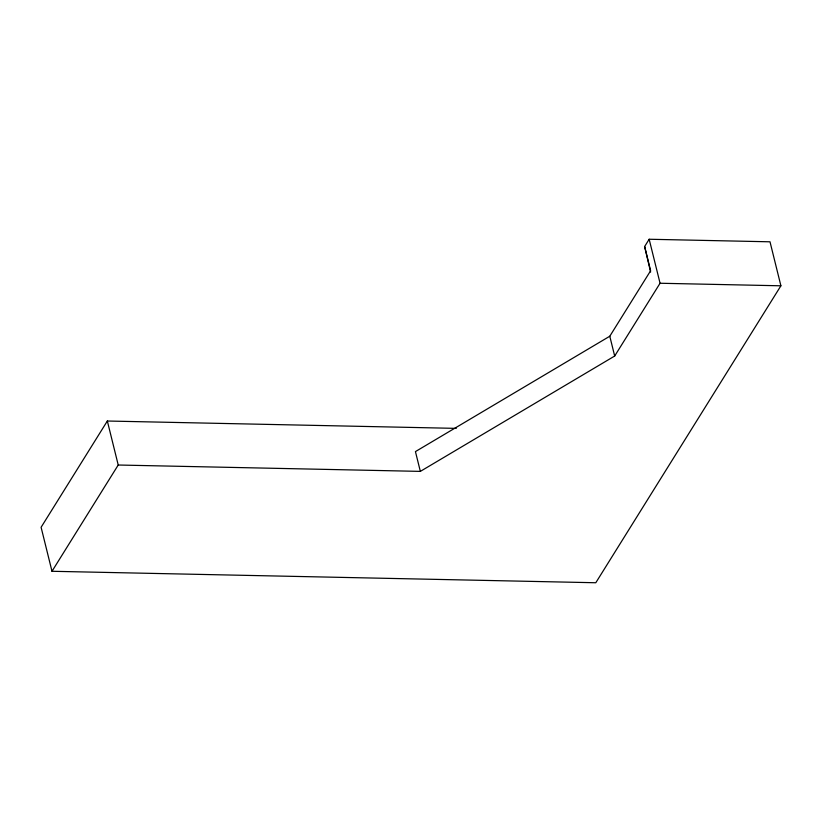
<?xml version="1.0" encoding="UTF-8"?>
<svg xmlns="http://www.w3.org/2000/svg" width="822" height="822" viewBox="0 0 822 822"><rect width="100%" height="100%" fill="white"/><g stroke="black" fill="none" stroke-linecap="round" stroke-linejoin="round"><path stroke-width="1.23" d="M456.261 428.375L107.343 421.018L41.1 527.282L51.992 571.28L595.796 582.747L780.9 285.799L770.009 241.802L649.164 239.253L644.633 246.528L650.623 272.082M51.992 571.28L118.224 465.016L107.343 421.018M118.224 465.016L420.34 471.386L415.439 451.597L609.79 336.229L650.623 270.726L644.633 246.528M420.34 471.386L614.681 356.029L660.056 283.251L649.164 239.253M660.056 283.251L780.9 285.799M609.79 336.229L614.681 356.029"/></g></svg>
